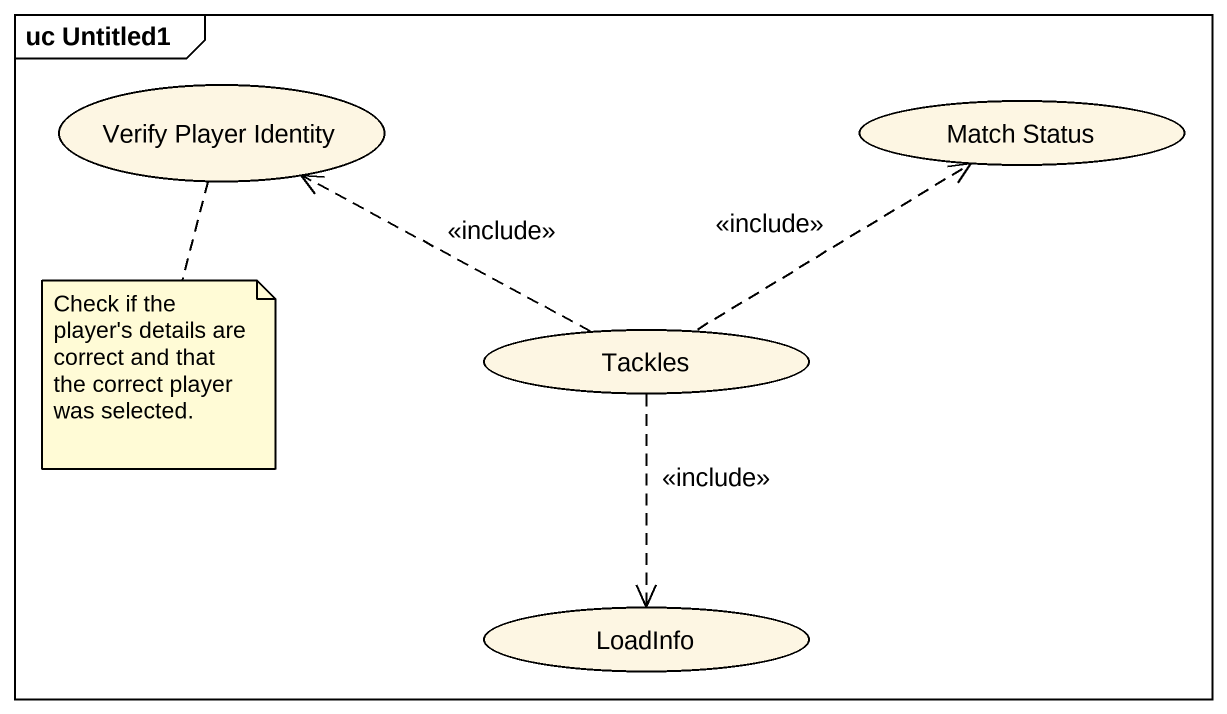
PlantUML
@startuml
mainframe uc Untitled1
usecase "Verify Player Identity" as Verify_Player_Identity
usecase "Match Status" as Match_Status
usecase Tackles
usecase LoadInfo
Tackles .left.> Verify_Player_Identity : <<include>>
Tackles .up.> Match_Status : <<include>>
Tackles ..> LoadInfo : <<include>>
note bottom of Verify_Player_Identity : Check if the player's details are correct and that the correct player was selected.
@enduml
